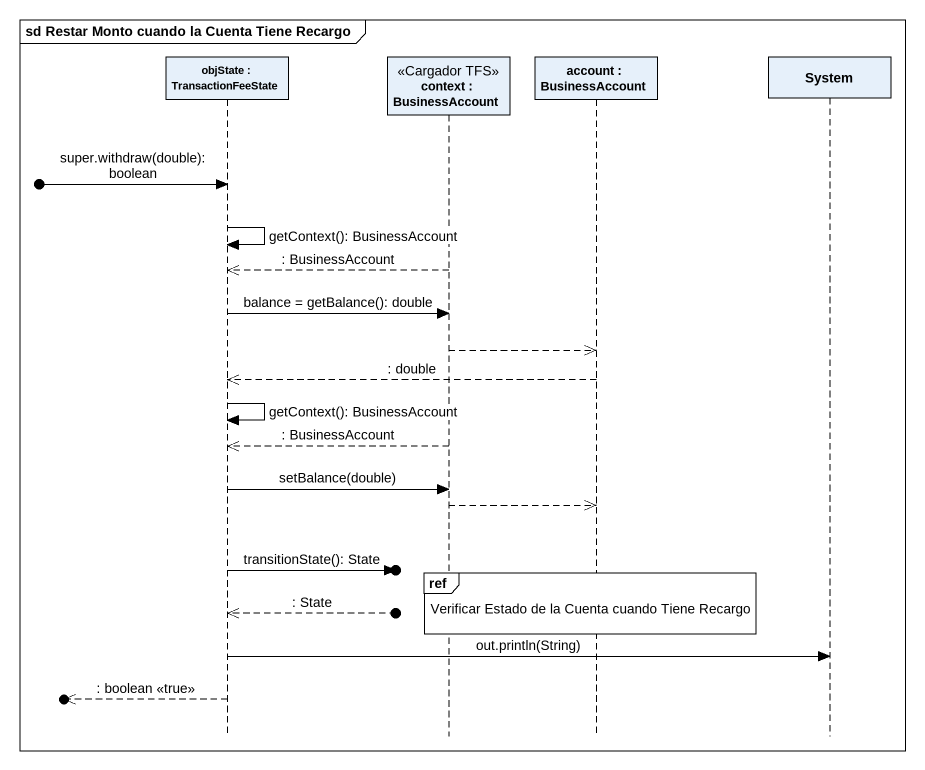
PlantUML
@startuml
mainframe sd Restar Monto cuando la Cuenta Tiene Recargo
hide footbox
participant "objState : TransactionFeeState" as objState
participant "context : BusinessAccount" as context <<Cargador TFS>>
participant "account : BusinessAccount" as account
participant System

[o-> objState : super.withdraw(double): boolean
objState -> objState : getContext(): BusinessAccount
context -->> objState : : BusinessAccount
objState -> context : balance = getBalance(): double
context -->> account
account -->> objState : : double
objState -> objState : getContext(): BusinessAccount
context -->> objState : : BusinessAccount
objState -> context : setBalance(double)
context -->> account
objState ->o] : transitionState(): State
ref over context, account : Verificar Estado de la Cuenta cuando Tiene Recargo
objState <<--o] : : State
objState -> System : out.println(String)
[o<<-- objState : : boolean <<true>>
@enduml
